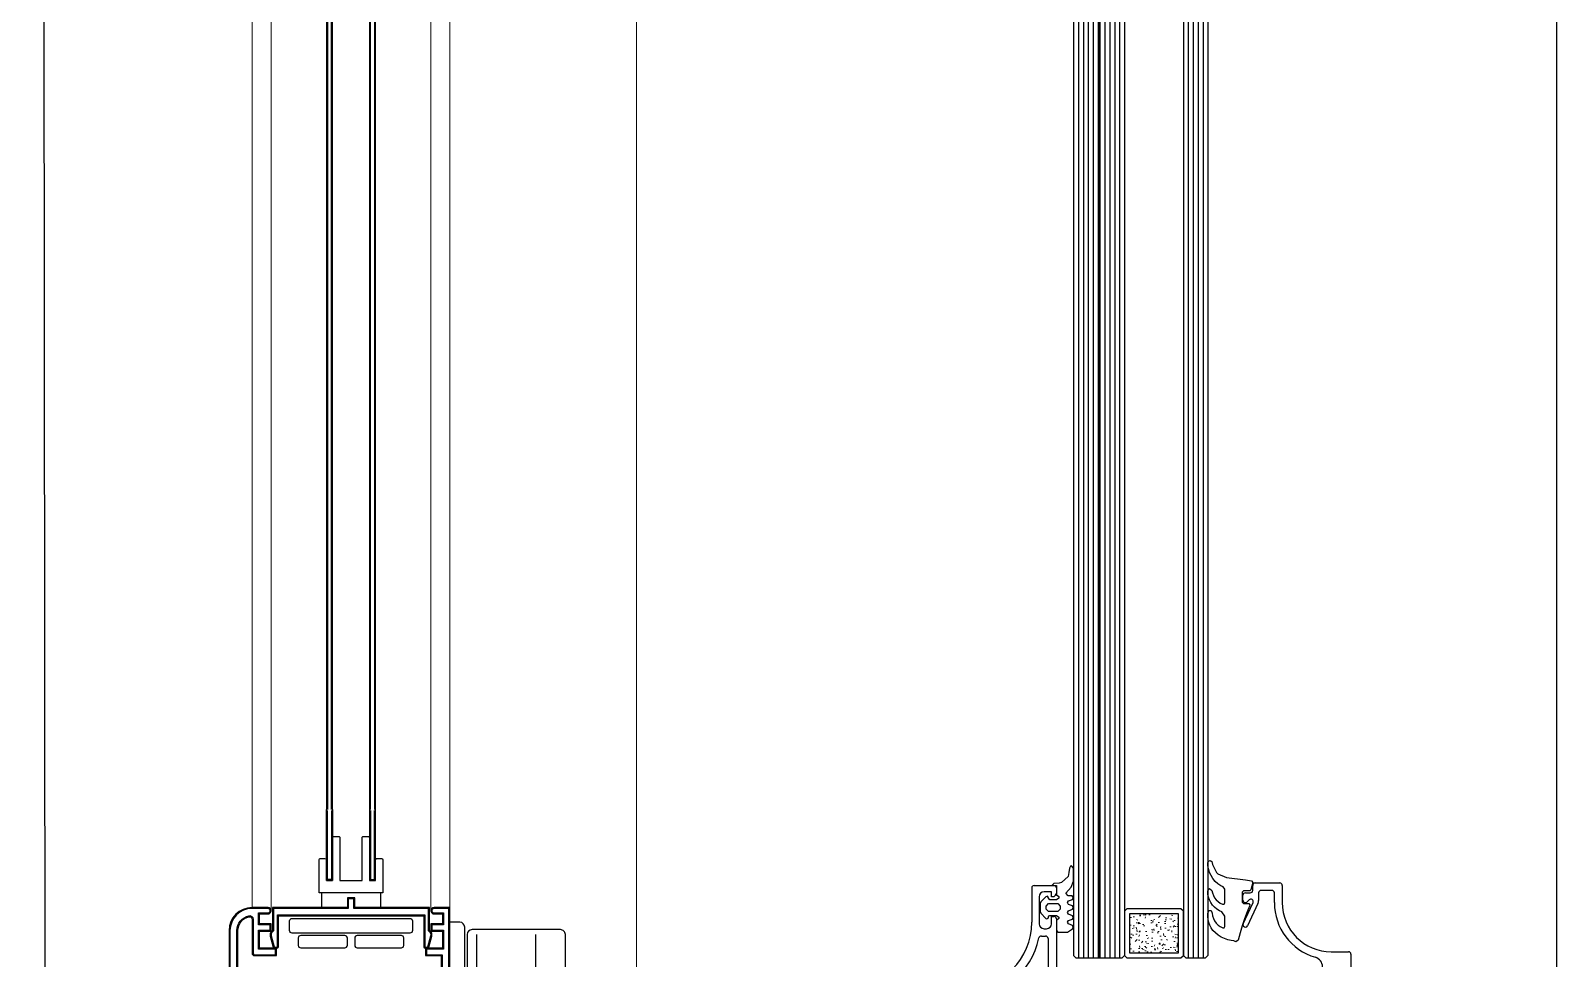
# Model space of a CAD drawing. Header units: millimetres. Extents: x 1251.1 to 1334.1, y 1577.6 to 1641.3.
# Drawn here: x 1311.1348 to 1311.4456, y 1617.7182 to 1617.9072 of the extents above; entities that cross this region are included whole.
import ezdxf

# ---------------------------------------------------------------- set-up
doc = ezdxf.new("R2010")
doc.units = ezdxf.units.MM
doc.layers.add('MONTANTI sezioni - windows structure section', color=2, linetype='Continuous')
doc.layers.add('MURATURA', color=140, linetype='Continuous')
doc.layers.add('PROIEZIONI finissime - fine lines', color=251, linetype='Continuous', lineweight=9)
doc.layers.add('TRATTEGGIO - hatch', color=252, linetype='Continuous', lineweight=20)
doc.layers.add('VETRATE sezioni - windows sections', color=7, linetype='Continuous', true_color=0x4d79ff)

# ---------------------------------------------------------------- blocks, each defined once
blk = doc.blocks.new('A$C022F2E87')
at = {"layer": 'TRATTEGGIO - hatch'}
h = blk.add_hatch(dxfattribs=at)
h.set_pattern_fill('AR-CONC', color=256, scale=0.02, style=0)
h.set_pattern_definition([(49.99999999999999, (-210.2099313412864, -112.3776738335127), (3.64369337992008, -0.3187817107780617), [0.381, -4.191000000000001]), (355, (-210.2099313412864, -112.3776738335127), (-0.7048565195133398, 3.8211328576436), [0.3048, -3.3528]), (100.451, (-209.9062913412864, -112.4042388335127), (2.938850033319185, 3.502333756405838), [0.3238, -3.5618]), (46.18420000000001, (-210.2099313412864, -111.3616738335127), (5.421580817842599, -0.8408465586545429), [0.5715, -6.2865]), (96.6356, (-209.7581333412864, -111.4317438335127), (4.748084689324743, 4.948511117800985), [0.4857, -5.3427]), (351.1840000000001, (-210.2099313412864, -111.3616738335127), (4.748092116278679, 4.948502357211954), [0.4572, -5.0292]), (21, (-209.7019313412864, -111.6156738335127), (3.032297596707666, -2.04531037033525), [0.381, -4.191000000000001]), (326.0000000000001, (-209.7019313412864, -111.6156738335127), (1.236040566952942, 3.683759322446385), [0.3048, -3.3528]), (71.4514, (-209.4492413412864, -111.7861158335127), (4.268329815402489, 1.638457154321149), [0.3238, -3.5618]), (37.50000000000001, (-210.2099313412864, -112.3776738335127), (0.06177206501183633, 1.691100777463062), [0, -3.31216, 0, -3.4036, 0, -3.3655]), (7.499999999999999, (-210.2099313412864, -112.3776738335127), (1.336393250206115, 2.00361149636239), [0, -1.94056, 0, -3.23596, 0, -1.2827]), (327.5, (-211.3427713412864, -112.3776738335127), (2.711811903337427, -0.1145748798534693), [0, -1.27, 0, -3.9624, 0, -5.2578]), (317.5, (-211.8507713412864, -112.3776738335127), (2.962583627720361, 0.5085298206666603), [0, -1.651, 0, -2.63144, 0, -3.7338])])
h.paths.add_polyline_path([(1, 9), (1.000000000000028, 1), (11, 1), (11, 9)])
at = {"layer": 'MONTANTI sezioni - windows structure section'}
for points in [[(0.5000000000000284, 0), (11.5, 0), (12, 0.5), (12, 9.5), (11.5, 10), (0.5, 10), (0, 9.5), (2.842170943040401e-14, 0.5)], [(1.000000000000028, 1), (11, 1), (11, 9), (1, 9)]]:
    blk.add_lwpolyline(points, close=True, dxfattribs=at)
blk = doc.blocks.new('224066D')
at = {"layer": 'MONTANTI sezioni - windows structure section', "linetype": 'Continuous'}
for p, q in [((-8.25, 9.76), (-8.57, 9.24)), ((-7.739999000000001, 10.27), (-8.25, 9.76)), ((-7.179999, 10.73), (-7.739999000000001, 10.27)), ((-6.559999, 11.11), (-7.179999, 10.73)), ((-5.909999, 11.42), (-6.559999, 11.11)), ((-5.23, 11.66), (-5.909999, 11.42)), ((-4.52, 11.81), (-5.23, 11.66)), ((-3.98, 11.88), (-4.52, 11.81)), ((-3.57, 12.1), (-3.98, 11.88)), ((-3.08, 11.71), (-3.57, 12.1)), ((-2.71, 10.24), (-3.08, 11.71)), ((-2.28, 8.79), (-2.71, 10.24)), ((-9.27, 6.92), (-9.3, 6.31)), ((-9.3, 6.31), (-9.04, 5.69)), ((-9.19, 7.52), (-9.27, 6.92)), ((-9.04, 8.12), (-9.19, 7.52)), ((-8.84, 8.69), (-9.04, 8.12)), ((-8.57, 9.24), (-8.84, 8.69)), ((-8.61, 5.71), (-8.39, 6.22)), ((-8.39, 6.22), (-8.3, 6.77)), ((-8.3, 6.77), (-8.14, 7.29)), ((-8.14, 7.29), (-7.89, 7.79)), ((-7.89, 7.79), (-7.57, 8.25)), ((-7.57, 8.25), (-7.19, 8.65)), ((-7.19, 8.65), (-6.75, 8.98)), ((-6.75, 8.98), (-6.25, 9.23)), ((-5.79, 6.86), (-6.39, 5.94)), ((-6.25, 9.23), (-5.95, 9.24)), ((-5.95, 9.24), (-5.79, 8.98)), ((-5.79, 8.98), (-5.79, 6.86)), ((-1.81, 7.36), (-2.28, 8.79)), ((-1.27, 5.95), (-1.81, 7.36)), ((-8.94, 3.53), (-9.14, 2.94)), ((-9.04, 5.69), (-8.61, 5.71)), ((-8.66, 4.07), (-8.94, 3.53)), ((-8.31, 4.58), (-8.66, 4.07)), ((-7.89, 5.03), (-8.31, 4.58)), ((-7.42, 5.42), (-7.89, 5.03)), ((-7.89, 3.08), (-7.57, 3.5)), ((-7.57, 3.5), (-7.19, 3.87)), ((-6.89, 5.74), (-7.42, 5.42)), ((-7.19, 3.87), (-6.76, 4.18)), ((-6.39, 5.94), (-6.89, 5.74)), ((-6.76, 4.18), (-6.26, 4.38)), ((-6.26, 4.38), (-5.95, 4.39)), ((-5.95, 4.39), (-5.79, 4.12)), ((-5.79, 4.12), (-5.79, 1.32)), ((-2.29, 3.96), (-1.99, 4.26)), ((-2.29, 1.97), (-2.29, 3.96)), ((-1.99, 4.26), (-0.94, 4.26)), ((-0.79, 4.8), (-1.27, 5.95)), ((-0.94, 4.26), (-0.69, 4.53)), ((-0.69, 4.53), (-0.79, 4.8)), ((-9.26, 2.34), (-9.3, 1.73)), ((-9.3, 1.73), (-9.08, 1.25)), ((-9.14, 2.94), (-9.26, 2.34)), ((-9.08, 1.25), (-8.95, 1.21)), ((-8.95, 1.21), (-8.43, 1.59)), ((-8.43, 1.59), (-8.33, 2.11)), ((-8.33, 2.11), (-8.15, 2.61)), ((-8.15, 2.61), (-7.89, 3.08)), ((-7.24, 0.25), (-7.77, -0.25)), ((-6.66, 0.68), (-7.24, 0.25)), ((-6.16, 0.88), (-6.66, 0.68)), ((-5.79, 1.32), (-6.16, 0.88)), ((-2.01, 1.67), (-2.29, 1.97)), ((-0.71, 1.67), (-2.01, 1.67)), ((-0.49, 1.45), (-0.71, 1.67)), ((-0.09, -0.04), (-0.49, 1.45)), ((-9.16, -2.77), (-9.3, -3.48)), ((-8.93, -2.08), (-9.16, -2.77)), ((-8.61, -1.42), (-8.93, -2.08)), ((-8.23, -0.81), (-8.61, -1.42)), ((-8.33, -3.69), (-7.49, -2.02)), ((-7.77, -0.25), (-8.23, -0.81)), ((-7.49, -2.02), (-7.21, -1.76)), ((-7.21, -1.76), (-5.5, -1.03)), ((-5.5, -1.03), (-1.62, -0.55)), ((-1.62, -0.55), (-0.39, -0.34)), ((-0.39, -0.34), (-0.09, -0.04)), ((-9.3, -3.48), (-9.3, -4.01)), ((-9.3, -4.01), (-9.16, -4.35)), ((-9.16, -4.35), (-8.8, -4.47)), ((-8.8, -4.47), (-8.47, -4.29)), ((-8.47, -4.29), (-8.33, -3.69))]:
    blk.add_line(p, q, dxfattribs=at)
blk = doc.blocks.new('224063')
at = {"layer": 'MONTANTI sezioni - windows structure section', "linetype": 'Continuous'}
for p, q in [((-4.740037492056161, 5.950427482897801), (-4.31003749205616, 6.380427482897801)), ((-4.31003749205616, 6.380427482897801), (-4.090037492056161, 6.320427482897806)), ((-4.090037492056161, 6.320427482897806), (-3.89003749205616, 5.950427482897801)), ((-4.740037492056161, 3.320427482897804), (-4.740037492056161, 5.950427482897801)), ((-4.260037492056161, 2.070427482897806), (-4.740037492056161, 3.320427482897804)), ((-3.89003749205616, 5.950427482897801), (-3.79003749205616, 5.050427482897803)), ((-3.79003749205616, 5.050427482897803), (-3.660037492056161, 4.220427482897803)), ((-3.660037492056161, 4.220427482897803), (-2.29003749205616, 3.000427482897805)), ((-4.740037492056161, -0.09957251710219417), (-4.46003749205616, 0.3104274828978042)), ((-4.46003749205616, 0.3104274828978042), (-3.64003749205616, 0.3104274828978042)), ((-3.14003749205616, 0.8304274828978038), (-4.260037492056161, 2.070427482897806)), ((-3.64003749205616, 0.3104274828978042), (-3.14003749205616, 0.8304274828978038)), ((-2.29003749205616, 3.000427482897805), (-1.79003749205616, 2.900427482897804)), ((-1.79003749205616, 2.900427482897804), (-0.7400374920561612, 2.810427482897804)), ((-1.240037492056161, 0.5104274828978035), (-1.72003749205616, 0.1704274828978036)), ((-1.72003749205616, 0.1704274828978036), (-1.72003749205616, -0.1395725171021951)), ((-0.3400374920561609, 2.410427482897806), (-1.240037492056161, 2.410427482897806)), ((-1.240037492056161, 2.410427482897806), (-1.240037492056161, 0.5104274828978035)), ((-0.7400374920561612, 2.810427482897804), (-0.3400374920561609, 2.410427482897806)), ((0.3599625079438402, -0.08957251710219438), (0.5899625079438406, 0.2104274828978063)), ((0.5899625079438406, 0.2104274828978063), (0.8699625079438382, 0.1304274828978063)), ((0.8699625079438382, 0.1304274828978063), (1.909962507943839, -0.9095725171021947)), ((-4.54003749205616, -0.4295725171021942), (-4.740037492056161, -0.09957251710219417)), ((-4.740037492056161, -2.089572517102194), (-4.54003749205616, -1.739572517102195)), ((-4.54003749205616, -2.429572517102194), (-4.740037492056161, -2.089572517102194)), ((-3.740037492056161, -0.7395725171021947), (-4.54003749205616, -0.4295725171021942)), ((-4.54003749205616, -1.739572517102195), (-3.740037492056161, -1.429572517102194)), ((-3.740037492056161, -2.739572517102195), (-4.54003749205616, -2.429572517102194)), ((-3.54003749205616, -1.089572517102194), (-3.740037492056161, -0.7395725171021947)), ((-3.740037492056161, -1.429572517102194), (-3.54003749205616, -1.089572517102194)), ((-3.54003749205616, -3.089572517102194), (-3.740037492056161, -2.739572517102195)), ((-3.740037492056161, -3.429572517102194), (-3.54003749205616, -3.089572517102194)), ((-1.54003749205616, -1.289572517102194), (-2.04003749205616, -1.789572517102194)), ((-2.04003749205616, -1.789572517102194), (-2.04003749205616, -2.389572517102195)), ((-2.04003749205616, -2.389572517102195), (-1.54003749205616, -2.889572517102195)), ((-1.72003749205616, -0.1395725171021951), (-1.240037492056161, -0.4895725171021947)), ((0.3599625079438402, -1.289572517102194), (-1.54003749205616, -1.289572517102194)), ((-1.54003749205616, -2.889572517102195), (0.3599625079438402, -2.889572517102195)), ((-1.240037492056161, -0.4895725171021947), (0.0599625079438395, -0.4895725171021947)), ((0.0599625079438395, -0.4895725171021947), (0.3599625079438402, -0.189572517102194)), ((0.3599625079438402, -0.189572517102194), (0.3599625079438402, -0.08957251710219438)), ((0.8599625079438402, -1.789572517102194), (0.3599625079438402, -1.289572517102194)), ((0.3599625079438402, -2.889572517102195), (0.8599625079438402, -2.389572517102195)), ((0.8599625079438402, -2.389572517102195), (0.8599625079438402, -1.789572517102194)), ((1.909962507943839, -0.9095725171021947), (2.05996250794384, -1.269572517102194)), ((2.05996250794384, -2.909572517102195), (1.909962507943839, -3.259572517102194)), ((2.05996250794384, -1.269572517102194), (2.05996250794384, -2.909572517102195)), ((-4.740037492056161, -4.089572517102194), (-4.54003749205616, -3.739572517102195)), ((-4.54003749205616, -4.429572517102194), (-4.740037492056161, -4.089572517102194)), ((-4.740037492056161, -6.089572517102194), (-4.54003749205616, -5.739572517102195)), ((-4.54003749205616, -6.429572517102194), (-4.740037492056161, -6.089572517102194)), ((-4.54003749205616, -3.739572517102195), (-3.740037492056161, -3.429572517102194)), ((-3.740037492056161, -4.739572517102195), (-4.54003749205616, -4.429572517102194)), ((-4.54003749205616, -5.739572517102195), (-3.740037492056161, -5.429572517102194)), ((-3.54003749205616, -5.089572517102194), (-3.740037492056161, -4.739572517102195)), ((-3.740037492056161, -5.429572517102194), (-3.54003749205616, -5.089572517102194)), ((-1.240037492056161, -3.689572517102194), (-1.72003749205616, -4.029572517102196)), ((-1.72003749205616, -4.029572517102196), (-1.72003749205616, -4.339572517102194)), ((-1.72003749205616, -4.339572517102194), (-1.240037492056161, -4.689572517102194)), ((0.0599625079438395, -3.689572517102194), (-1.240037492056161, -3.689572517102194)), ((-1.240037492056161, -4.689572517102194), (-1.240037492056161, -6.789572517102194)), ((0.2699625079438404, -3.779572517102196), (0.0599625079438395, -3.689572517102194)), ((0.4299625079438405, -4.279572517102196), (0.2699625079438404, -3.779572517102196)), ((0.6899625079438385, -4.389572517102195), (0.4299625079438405, -4.279572517102196)), ((0.8699625079438382, -4.299572517102195), (0.6899625079438385, -4.389572517102195)), ((1.909962507943839, -3.259572517102194), (0.8699625079438382, -4.299572517102195)), ((-3.54003749205616, -7.089572517102194), (-4.54003749205616, -6.429572517102194)), ((-1.54003749205616, -7.089572517102194), (-3.54003749205616, -7.089572517102194)), ((-1.240037492056161, -6.789572517102194), (-1.54003749205616, -7.089572517102194))]:
    blk.add_line(p, q, dxfattribs=at)

msp = doc.modelspace()

# ---------------------------------------------------------------- linework, layer by layer
at = {"layer": 'MONTANTI sezioni - windows structure section'}
for p, q in [((1311.195084852859, 1618.183888661751), (1311.195084852859, 1617.748554602494)), ((1311.195284852859, 1618.183688661751), (1311.195284852859, 1617.748554602494)), ((1311.196084852859, 1617.748554602494), (1311.196084852859, 1618.183688661751)), ((1311.196284852859, 1617.748554602494), (1311.196284852859, 1618.183888661751)), ((1311.203884852859, 1617.734054602494), (1311.203884852859, 1618.183888661751)), ((1311.204084852859, 1617.748554602494), (1311.204084852859, 1618.183688661751)), ((1311.204884852859, 1618.183688661751), (1311.204884852859, 1617.748554602494)), ((1311.205084852859, 1617.738254602494), (1311.205084852859, 1618.162388661751)), ((1311.195084852859, 1617.734054602494), (1311.195084852859, 1617.748554602494)), ((1311.195284852859, 1617.734254602494), (1311.195284852859, 1617.748354602494)), ((1311.196084852859, 1617.748354602494), (1311.196084852859, 1617.734254602494)), ((1311.196284852859, 1617.748554602494), (1311.196284852859, 1617.734054602494)), ((1311.204084852859, 1617.748354602494), (1311.204084852859, 1617.734254602494)), ((1311.204884852859, 1617.734254602494), (1311.204884852859, 1617.748354602494)), ((1311.196284852859, 1617.734054602494), (1311.195084852859, 1617.734054602494)), ((1311.196084852859, 1617.734254602494), (1311.195284852859, 1617.734254602494)), ((1311.204084852859, 1617.734254602494), (1311.204884852859, 1617.734254602494)), ((1311.194084852859, 1617.731554602494), (1311.194084852859, 1617.728554602494)), ((1311.206084852859, 1617.731554602494), (1311.206084852859, 1617.728554602494)), ((1311.225734852859, 1617.710054602494), (1311.225734852859, 1617.723054602494)), ((1311.237734852859, 1617.710054602494), (1311.237734852859, 1617.723054602494))]:
    msp.add_line(p, q, dxfattribs=at)
at = {"layer": 'MONTANTI sezioni - windows structure section', "linetype": 'Continuous'}
for p, q in [((1311.338734799449, 1617.732548041214), (1311.338734799449, 1617.725547980184)), ((1311.339234799449, 1617.733048041214), (1311.343234799449, 1617.733048041214)), ((1311.343734799449, 1617.732548041214), (1311.343734799449, 1617.731455206744)), ((1311.383734868119, 1617.732054564344), (1311.383734837599, 1617.733054549084)), ((1311.38423459265, 1617.733554564344), (1311.389234837599, 1617.733554564344)), ((1311.387634862019, 1617.732054564344), (1311.385434849809, 1617.732054564344)), ((1311.389734837599, 1617.733054564344), (1311.389734837599, 1617.729554594864)), ((1311.340234829969, 1617.730748053424), (1311.340234829969, 1617.725248053424)), ((1311.342734799449, 1617.731748053424), (1311.341234799449, 1617.731748053424)), ((1311.342734799449, 1617.730748053424), (1311.342734799449, 1617.731748053424)), ((1311.343234799449, 1617.730748053424), (1311.342734799449, 1617.730748053424)), ((1311.343588376109, 1617.731101630084), (1311.343234799449, 1617.730748053424)), ((1311.381734868119, 1617.730054564344), (1311.381734868119, 1617.731054564344)), ((1311.381781712599, 1617.725265868054), (1311.383784916949, 1617.729561873304)), ((1311.382234868119, 1617.731554564344), (1311.383234868119, 1617.731554564344)), ((1311.382999333449, 1617.730111937384), (1311.382588414259, 1617.729701018204)), ((1311.384794346879, 1617.729360457284), (1311.382688023639, 1617.724843260634)), ((1311.384934849809, 1617.731554564344), (1311.384934880329, 1617.729994414194)), ((1311.388134831499, 1617.729554594864), (1311.388134862019, 1617.731554564344)), ((1311.342734799449, 1617.726748053424), (1311.343234799449, 1617.726748053424)), ((1311.342734799449, 1617.725248053424), (1311.342734799449, 1617.726748053424)), ((1311.343734799449, 1617.726248053424), (1311.343734799449, 1617.711048041214)), ((1311.340680203499, 1617.722748053424), (1311.341535069529, 1617.722748053424)), ((1311.341234829969, 1617.724248053424), (1311.341734799449, 1617.724248053424)), ((1311.342035077159, 1617.722248053424), (1311.342034909309, 1617.709348090044)), ((1311.399734837599, 1617.719554594864), (1311.403234837599, 1617.719554587234)), ((1311.403734837599, 1617.719054587234), (1311.403734837599, 1617.716054571974))]:
    msp.add_line(p, q, dxfattribs=at)
at = {"layer": 'MONTANTI sezioni - windows structure section'}
for points in [[(1311.196334852859, 1617.742754602494, -0.4142135623730951), (1311.196634852859, 1617.743054602495), (1311.197534852859, 1617.743054602495, -0.4142135623730979), (1311.197834852859, 1617.742754602494), (1311.197834852859, 1617.734054602495), (1311.202334852859, 1617.734054602495), (1311.202334852859, 1617.742754602494, -0.4142135623730917), (1311.202634852859, 1617.743054602495), (1311.203534852859, 1617.743054602495, -0.4142135623730979), (1311.203834852859, 1617.742754602494), (1311.203834852859, 1617.734054602495), (1311.205084852859, 1617.734054602495), (1311.205084852859, 1617.738254602494, -0.4142135623730974), (1311.205384852859, 1617.738554602494), (1311.206284852859, 1617.738554602494, -0.4142135623730921), (1311.206584852859, 1617.738254602494), (1311.206584852859, 1617.731554602494), (1311.193584852859, 1617.731554602494), (1311.193584852859, 1617.738254602494, -0.4142135623730951), (1311.193884852859, 1617.738554602494), (1311.194784852859, 1617.738554602494, -0.4142135623730951), (1311.195084852859, 1617.738254602494), (1311.195084852859, 1617.734054602495), (1311.196334852859, 1617.734054602495)], [(1311.184525831207, 1617.720254602494), (1311.184984852859, 1617.720254602494, 0.4142135623730843), (1311.185284852859, 1617.720554602495), (1311.185284852859, 1617.726854602495), (1311.214884852859, 1617.726854602495), (1311.214884852859, 1617.720554602495, 0.4142135623730843), (1311.215184852859, 1617.720254602494), (1311.215643874512, 1617.720254602494, 0.3394542588633662), (1311.21593365226, 1617.720476956781), (1311.21654052223, 1617.722741826343, 0.2679491924311567), (1311.216281703185, 1617.723707752169), (1311.216084852859, 1617.723904602494), (1311.216084852859, 1617.728554602495), (1311.200834852859, 1617.728554602495), (1311.200834852859, 1617.730554602495), (1311.199334852859, 1617.730554602495), (1311.199334852859, 1617.728554602495), (1311.184084852859, 1617.728554602495), (1311.184084852859, 1617.723904602494), (1311.183888002534, 1617.723707752169, 0.2679491924311567), (1311.183629183489, 1617.722741826343), (1311.184236053459, 1617.720476956781, 0.3394542588633662)], [(1311.184525831207, 1617.720454602494), (1311.184984852859, 1617.720454602494, 0.4142135623731616), (1311.185084852859, 1617.720554602495), (1311.185084852859, 1617.727054602494), (1311.215084852859, 1617.727054602494), (1311.215084852859, 1617.720554602495, 0.414213562373245), (1311.215184852859, 1617.720454602494), (1311.215643874512, 1617.720454602494, 0.3394542588633766), (1311.215740467095, 1617.72052872059), (1311.216347337064, 1617.722793590152, 0.2679491924311538), (1311.216140281829, 1617.723566330813), (1311.215884852859, 1617.723821759782), (1311.215884852859, 1617.728354602494), (1311.200634852859, 1617.728354602494), (1311.200634852859, 1617.730354602494), (1311.199534852859, 1617.730354602494), (1311.199534852859, 1617.728354602494), (1311.184284852859, 1617.728354602494), (1311.184284852859, 1617.723821759782), (1311.18402942389, 1617.723566330813, 0.2679491924311561), (1311.183822368654, 1617.722793590152), (1311.184429238624, 1617.72052872059, 0.3394542588633804)], [(1311.212084852859, 1617.726354602494, -0.4142135623730965), (1311.212584852859, 1617.725854602494), (1311.212584852859, 1617.723854602494, -0.4142135623730951), (1311.212084852859, 1617.723354602495), (1311.188084852859, 1617.723354602495, -0.4142135623730948), (1311.187584852859, 1617.723854602494), (1311.187584852859, 1617.725854602494, -0.4142135623730954), (1311.188084852859, 1617.726354602494)], [(1311.198834852859, 1617.720354602494, 0.4142135623730958), (1311.199334852859, 1617.720854602494), (1311.199334852859, 1617.722354602495, 0.4142135623730943), (1311.198834852859, 1617.722854602494), (1311.189834852859, 1617.722854602494, 0.4142135623730958), (1311.189334852859, 1617.722354602495), (1311.189334852859, 1617.720854602494, 0.4142135623730943), (1311.189834852859, 1617.720354602494)], [(1311.210334852859, 1617.720354602494, 0.4142135623730951), (1311.210834852859, 1617.720854602494), (1311.210834852859, 1617.722354602495, 0.4142135623730951), (1311.210334852859, 1617.722854602494), (1311.201334852859, 1617.722854602494, 0.4142135623730945), (1311.200834852859, 1617.722354602495), (1311.200834852859, 1617.720854602494, 0.4142135623730951), (1311.201334852859, 1617.720354602494)], [(1311.224734852859, 1617.724054602494, 0.4142135623730948), (1311.223734852859, 1617.723054602494), (1311.223734852859, 1617.710054602494, 0.4142135623730951), (1311.224734852859, 1617.709054602494), (1311.242734852859, 1617.709054602494, 0.4142135623730951), (1311.243734852859, 1617.710054602494), (1311.243734852859, 1617.723054602494, 0.4142135623730955), (1311.242734852859, 1617.724054602494)]]:
    msp.add_lwpolyline(points, format="xyb", close=True, dxfattribs=at)
for points in [[(1311.177034852859, 1617.708554602495), (1311.177034852859, 1617.723854602494, -0.3539972922353393), (1311.179330686193, 1617.726690970354, -0.4771078284050155), (1311.179934852859, 1617.726201941413), (1311.179934852859, 1617.719254602494, 0.4142135623730951), (1311.180434852859, 1617.718754602495), (1311.184934852859, 1617.718754602495), (1311.184934852859, 1617.720254602494), (1311.181434852859, 1617.720254602494), (1311.181434852859, 1617.723754602494), (1311.183834852859, 1617.723754602494), (1311.183834852859, 1617.725254602495), (1311.181434852859, 1617.725254602495), (1311.181434852859, 1617.727254602494), (1311.183184852859, 1617.727254602494, 1), (1311.183184852859, 1617.728554602495), (1311.179934852859, 1617.728554602495, 0.4142135623730951), (1311.175234852859, 1617.723854602494), (1311.175234852859, 1617.658054602495, 0.4142135623730951)], [(1311.176834852859, 1617.708574406397), (1311.176834852859, 1617.723854602494, -0.3539972922353391), (1311.179289019526, 1617.726886581931, -0.4771078284050163), (1311.180134852859, 1617.726201941413), (1311.180134852859, 1617.719254602494, 0.4142135623731173), (1311.180434852859, 1617.718954602494), (1311.184734852859, 1617.718954602494), (1311.184734852859, 1617.720054602494), (1311.181234852859, 1617.720054602494), (1311.181234852859, 1617.723954602494), (1311.183634852859, 1617.723954602494), (1311.183634852859, 1617.725054602494), (1311.181234852859, 1617.725054602494), (1311.181234852859, 1617.727454602494), (1311.183184852859, 1617.727454602494, 1), (1311.183184852859, 1617.728354602494), (1311.179934852859, 1617.728354602494, 0.4142135623730966), (1311.175434852859, 1617.723854602494), (1311.175434852859, 1617.658054602495, 0.4142135623730968)], [(1311.220234852859, 1617.675554602495), (1311.220234852859, 1617.728554602495), (1311.216984852859, 1617.728554602495, 1), (1311.216984852859, 1617.727254602494), (1311.218734852859, 1617.727254602494), (1311.218734852859, 1617.725254602495), (1311.216334852859, 1617.725254602495), (1311.216334852859, 1617.723754602494), (1311.218734852859, 1617.723754602494), (1311.218734852859, 1617.720254602494), (1311.215234852859, 1617.720254602494), (1311.215234852859, 1617.718754602495), (1311.218434852859, 1617.718754602495), (1311.218434852859, 1617.708554602495)], [(1311.220034852859, 1617.675554602495), (1311.220034852859, 1617.728354602494), (1311.216984852859, 1617.728354602494, 1), (1311.216984852859, 1617.727454602494), (1311.218934852859, 1617.727454602494), (1311.218934852859, 1617.725054602494), (1311.216534852859, 1617.725054602494), (1311.216534852859, 1617.723954602494), (1311.218934852859, 1617.723954602494), (1311.218934852859, 1617.720054602494), (1311.215434852859, 1617.720054602494), (1311.215434852859, 1617.718954602494), (1311.218634852859, 1617.718954602494), (1311.218634852859, 1617.708354602494)], [(1311.220234852859, 1617.707554602494), (1311.222234852859, 1617.707554602494, 0.4142135623730951), (1311.223234852859, 1617.708554602495), (1311.223234852859, 1617.724554602495, 0.4142135623730937), (1311.222234852859, 1617.725554602494), (1311.220234852859, 1617.725554602494)]]:
    msp.add_lwpolyline(points, format="xyb", dxfattribs=at)
at = {"layer": 'MONTANTI sezioni - windows structure section', "linetype": 'Continuous'}
for centre, radius, start, end in [((1311.339234799449, 1617.732548102254), 0.0004999999999995448, 90, 180), ((1311.343234799449, 1617.732548102254), 0.0004999999999995448, 359.9999923697628, 90), ((1311.383234868119, 1617.732054564344), 0.0005000000599995447, 270, 0), ((1311.384234837599, 1617.733054564344), 0.0005000000599995447, 89.99999236976281, 180), ((1311.385434849809, 1617.731554564344), 0.0004999999999995448, 89.99999236976281, 180), ((1311.387634862019, 1617.731554564344), 0.0004999999999995448, 0, 89.99999236976281), ((1311.389234837599, 1617.733054564344), 0.0005000000599995447, 0, 89.99999236976281), ((1311.341234829969, 1617.730748053424), 0.0009999999999990895, 90, 180), ((1311.343234799449, 1617.731455206744), 0.0005000247999995446, 314.9990539602559, 359.9999923697628), ((1311.382234868119, 1617.731054564344), 0.0005000000599995447, 89.99999236976281, 180), ((1311.382234868119, 1617.730054564344), 0.0005000000599995447, 180, 315.0000000004651), ((1311.383343632769, 1617.729767638074), 0.0004869041999995567, 335.0008544898832, 135.0000000004651), ((1311.383434880329, 1617.729994383674), 0.001500000119998634, 335.0005340603693, 0), ((1311.399734837599, 1617.729554594864), 0.01160000228998944, 180, 253.7749939002647), ((1311.399734837599, 1617.729554594864), 0.01000000190999089, 180, 270), ((1311.343234799449, 1617.726248053424), 0.0004999999999995448, 359.9999923697628, 90), ((1311.325234799449, 1617.725547980184), 0.01349999999998771, 270, 0), ((1311.340686352789, 1617.722248053424), 0.0004999999999995448, 90, 167.9443969702543), ((1311.341234829969, 1617.725248053424), 0.0009999999999990895, 180, 270), ((1311.341535069529, 1617.722248053424), 0.0005000076299995447, 0, 90), ((1311.341734799449, 1617.725248053424), 0.0009999999999990895, 270, 0), ((1311.382234868119, 1617.725054564344), 0.0005000000599995447, 155.0006408702047, 335.000656130068), ((1311.325234799449, 1617.725547980184), 0.01530000018998607, 270, 347.9446716296949), ((1311.403234837599, 1617.719054587234), 0.0005000000599995447, 0, 89.99999236976281), ((1311.395934849809, 1617.716496260504), 0.001999999999998179, 0, 73.77532958985867)]:
    msp.add_arc(centre, radius, start, end, dxfattribs=at)
at = {"layer": 'MURATURA'}
for p, q in [((1311.134810754882, 1620.451261697454), (1311.138794373603, 1616.677847511319)), ((1311.445591506608, 1620.451261697454), (1311.445591506608, 1610.451261697454))]:
    msp.add_line(p, q, dxfattribs=at)
at = {"layer": 'PROIEZIONI finissime - fine lines'}
for p, q in [((1311.258234852859, 1618.867054602494), (1311.258234852859, 1617.667054602494)), ((1311.179934852859, 1618.189388661751), (1311.179934852859, 1617.748554602494)), ((1311.183834852859, 1618.190038661751), (1311.183834852859, 1617.748554602494)), ((1311.216334852859, 1618.190038661751), (1311.216334852859, 1617.748554602494)), ((1311.220234852859, 1618.189388661751), (1311.220234852859, 1617.748554602494)), ((1311.179934852859, 1617.728554602494), (1311.179934852859, 1617.748554602494)), ((1311.183834852859, 1617.727904602494), (1311.183834852859, 1617.748554602494)), ((1311.216334852859, 1617.727904602494), (1311.216334852859, 1617.748554602494)), ((1311.220234852859, 1617.728554602494), (1311.220234852859, 1617.748554602494))]:
    msp.add_line(p, q, dxfattribs=at)
at = {"layer": 'VETRATE sezioni - windows sections', "linetype": 'Continuous'}
for p, q in [((1311.347234829969, 1618.257356022741), (1311.347234829969, 1617.718798053425)), ((1311.348232681969, 1618.257360310741), (1311.348232681969, 1617.718302341424)), ((1311.349232681969, 1618.257360310741), (1311.349232681969, 1617.718302341424)), ((1311.350232681969, 1618.257360310741), (1311.350232681969, 1617.718302341424)), ((1311.351232681969, 1618.257360310741), (1311.351232681969, 1617.718302341424)), ((1311.352232681969, 1618.257360310741), (1311.352232681969, 1617.718302341424)), ((1311.352612681969, 1618.257360310741), (1311.352612681969, 1617.718302341424)), ((1311.353612681969, 1618.257360310741), (1311.353612681969, 1617.718302341424)), ((1311.354612681969, 1618.257360310741), (1311.354612681969, 1617.718302341424)), ((1311.355612681969, 1618.257360310741), (1311.355612681969, 1617.718302341424)), ((1311.356612681969, 1618.257360310741), (1311.356612681969, 1617.718302341424)), ((1311.357612681969, 1618.257360310741), (1311.357612681969, 1617.718798053425)), ((1311.369612681969, 1618.257356022741), (1311.369612681969, 1617.718798053425)), ((1311.370612681969, 1618.257356022741), (1311.370612681969, 1617.718298053424)), ((1311.371612681969, 1618.257356022741), (1311.371612681969, 1617.718298053424)), ((1311.372612681969, 1618.257356022741), (1311.372612681969, 1617.718298053424)), ((1311.373612681969, 1618.257356022741), (1311.373612681969, 1617.718298053424)), ((1311.374612681969, 1618.257356022741), (1311.374612681969, 1617.718798053425)), ((1311.347234829969, 1617.718798053425), (1311.347734829969, 1617.718298053424)), ((1311.347734829969, 1617.718298053424), (1311.357112681969, 1617.718298053424)), ((1311.357612681969, 1617.718798053425), (1311.357112681969, 1617.718298053424)), ((1311.369612681969, 1617.718798053425), (1311.370112681969, 1617.718298053424)), ((1311.370112681969, 1617.718298053424), (1311.374112681969, 1617.718298053424)), ((1311.374612681969, 1617.718798053425), (1311.374112681969, 1617.718298053424))]:
    msp.add_line(p, q, dxfattribs=at)
at = {"layer": 'VETRATE sezioni - windows sections', "linetype": 'Continuous', "lineweight": 40}
msp.add_line((1311.352422681969, 1618.257360310741), (1311.352422681969, 1617.718302341424), dxfattribs=at)

# ---------------------------------------------------------------- block references
at = {"xscale": 0.0009999999999763531, "yscale": 0.0009999999999763531, "zscale": 0.0009999999999763531}
msp.add_blockref('A$C022F2E87', (1311.357612681969, 1617.718298053424), dxfattribs=at)
at = {"layer": 'MONTANTI sezioni - windows structure section', "linetype": 'Continuous', "xscale": -0.0009999999999763531, "yscale": 0.0009999999999763531, "zscale": 0.000999999999999999}
msp.add_blockref('224063', (1311.342494761957, 1617.730637613731), dxfattribs=at)
at = {"layer": 'MONTANTI sezioni - windows structure section', "xscale": -0.0009999999999763531, "yscale": 0.0009999999999763531, "zscale": 0.000999999999999999, "rotation": 180}
msp.add_blockref('224066D', (1311.383859752946, 1617.733639449171), dxfattribs=at)

doc.saveas('drawing.dxf')
